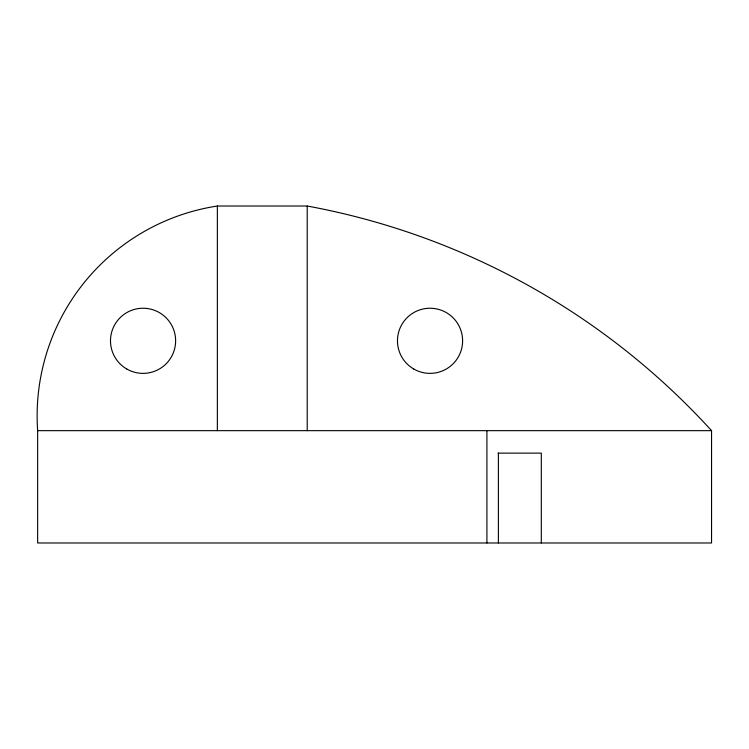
<?xml version="1.0" encoding="UTF-8"?>
<svg xmlns="http://www.w3.org/2000/svg" width="749" height="749" viewBox="0 0 749 749"><rect width="100%" height="100%" fill="white"/><g stroke="black" fill="none" stroke-linecap="round" stroke-linejoin="round"><path stroke-width="1.12" d="M217.36 206.022L307.212 206.022A724.171 724.171 0 0 1 711.55 430.656L711.55 542.978L37.647 542.978L37.647 430.656A212.313 212.313 0 0 1 217.36 206.022L217.36 430.656M37.647 430.656L711.55 430.656M498.048 453.126L541.312 453.126L541.312 542.978M498.394 453.126L498.394 542.978M486.916 430.656L486.916 542.978M307.212 206.022L307.212 430.656M413.757 369.014A32.572 32.572 0 0 0 462.61 340.804A32.572 32.572 0 0 0 413.757 312.595A32.572 32.572 0 0 0 413.757 369.014M126.778 369.014A32.572 32.572 0 0 0 175.631 340.804A32.572 32.572 0 0 0 126.778 312.595A32.572 32.572 0 0 0 126.778 369.014"/></g></svg>
